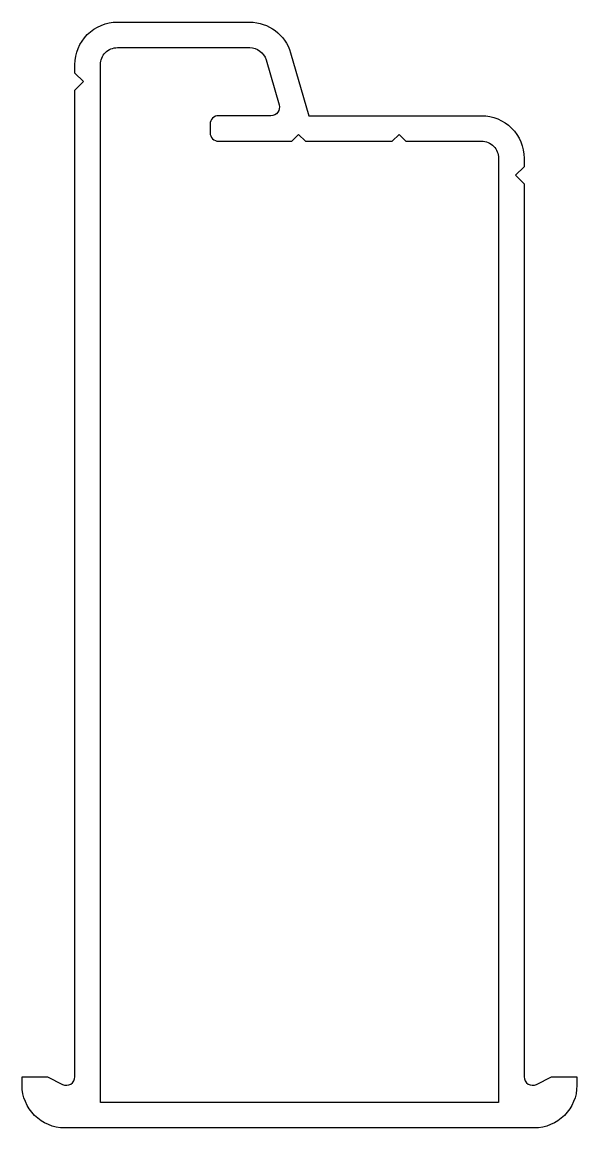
# Model space of a CAD drawing. Extents: x -499.2 to -466.6, y -75.7 to -10.7.
import ezdxf

# ---------------------------------------------------------------- set-up
doc = ezdxf.new("R2010")
doc.units = 0
doc.header["$LTSCALE"] = 1.5
doc.layers.add('ANA', color=240, linetype='CONTINUOUS')

msp = doc.modelspace()

# ---------------------------------------------------------------- linework, layer by layer
at = {"layer": 'ANA'}
msp.add_lwpolyline([(-491.982, -75.673), (-496.745, -75.673, -0.414214), (-499.245, -73.173), (-499.245, -72.673), (-497.995, -72.673), (-497.745, -72.673), (-496.871, -73.117, 0.559597), (-496.145, -72.671), (-496.145, -14.673), (-495.645, -14.173), (-496.145, -13.673), (-496.145, -13.173, -0.414214), (-493.645, -10.673), (-485.871, -10.673, -0.333527), (-483.471, -12.475), (-482.395, -16.173), (-472.245, -16.173, -0.414214), (-469.745, -18.673), (-469.745, -19.173), (-470.245, -19.673), (-469.745, -20.173), (-469.745, -72.671, 0.559597), (-469.018, -73.117), (-468.145, -72.673), (-467.895, -72.673), (-466.645, -72.673), (-466.645, -73.173, -0.414214), (-469.145, -75.673), (-496.745, -75.673)], format="xyb", dxfattribs=at)
msp.add_lwpolyline([(-482.595, -17.673), (-477.495, -17.673), (-477.095, -17.273), (-476.695, -17.673), (-472.245, -17.673, -0.414214), (-471.245, -18.673), (-471.245, -74.173), (-494.645, -74.173), (-494.645, -13.173, -0.414214), (-493.645, -12.173), (-485.871, -12.173, -0.333527), (-484.911, -12.894), (-484.143, -15.534, -0.499782), (-484.623, -16.173), (-487.695, -16.173, 0.414214), (-488.195, -16.673), (-488.195, -17.173, 0.414214), (-487.695, -17.673), (-483.395, -17.673), (-482.995, -17.273)], format="xyb", close=True, dxfattribs=at)

doc.saveas('drawing.dxf')
